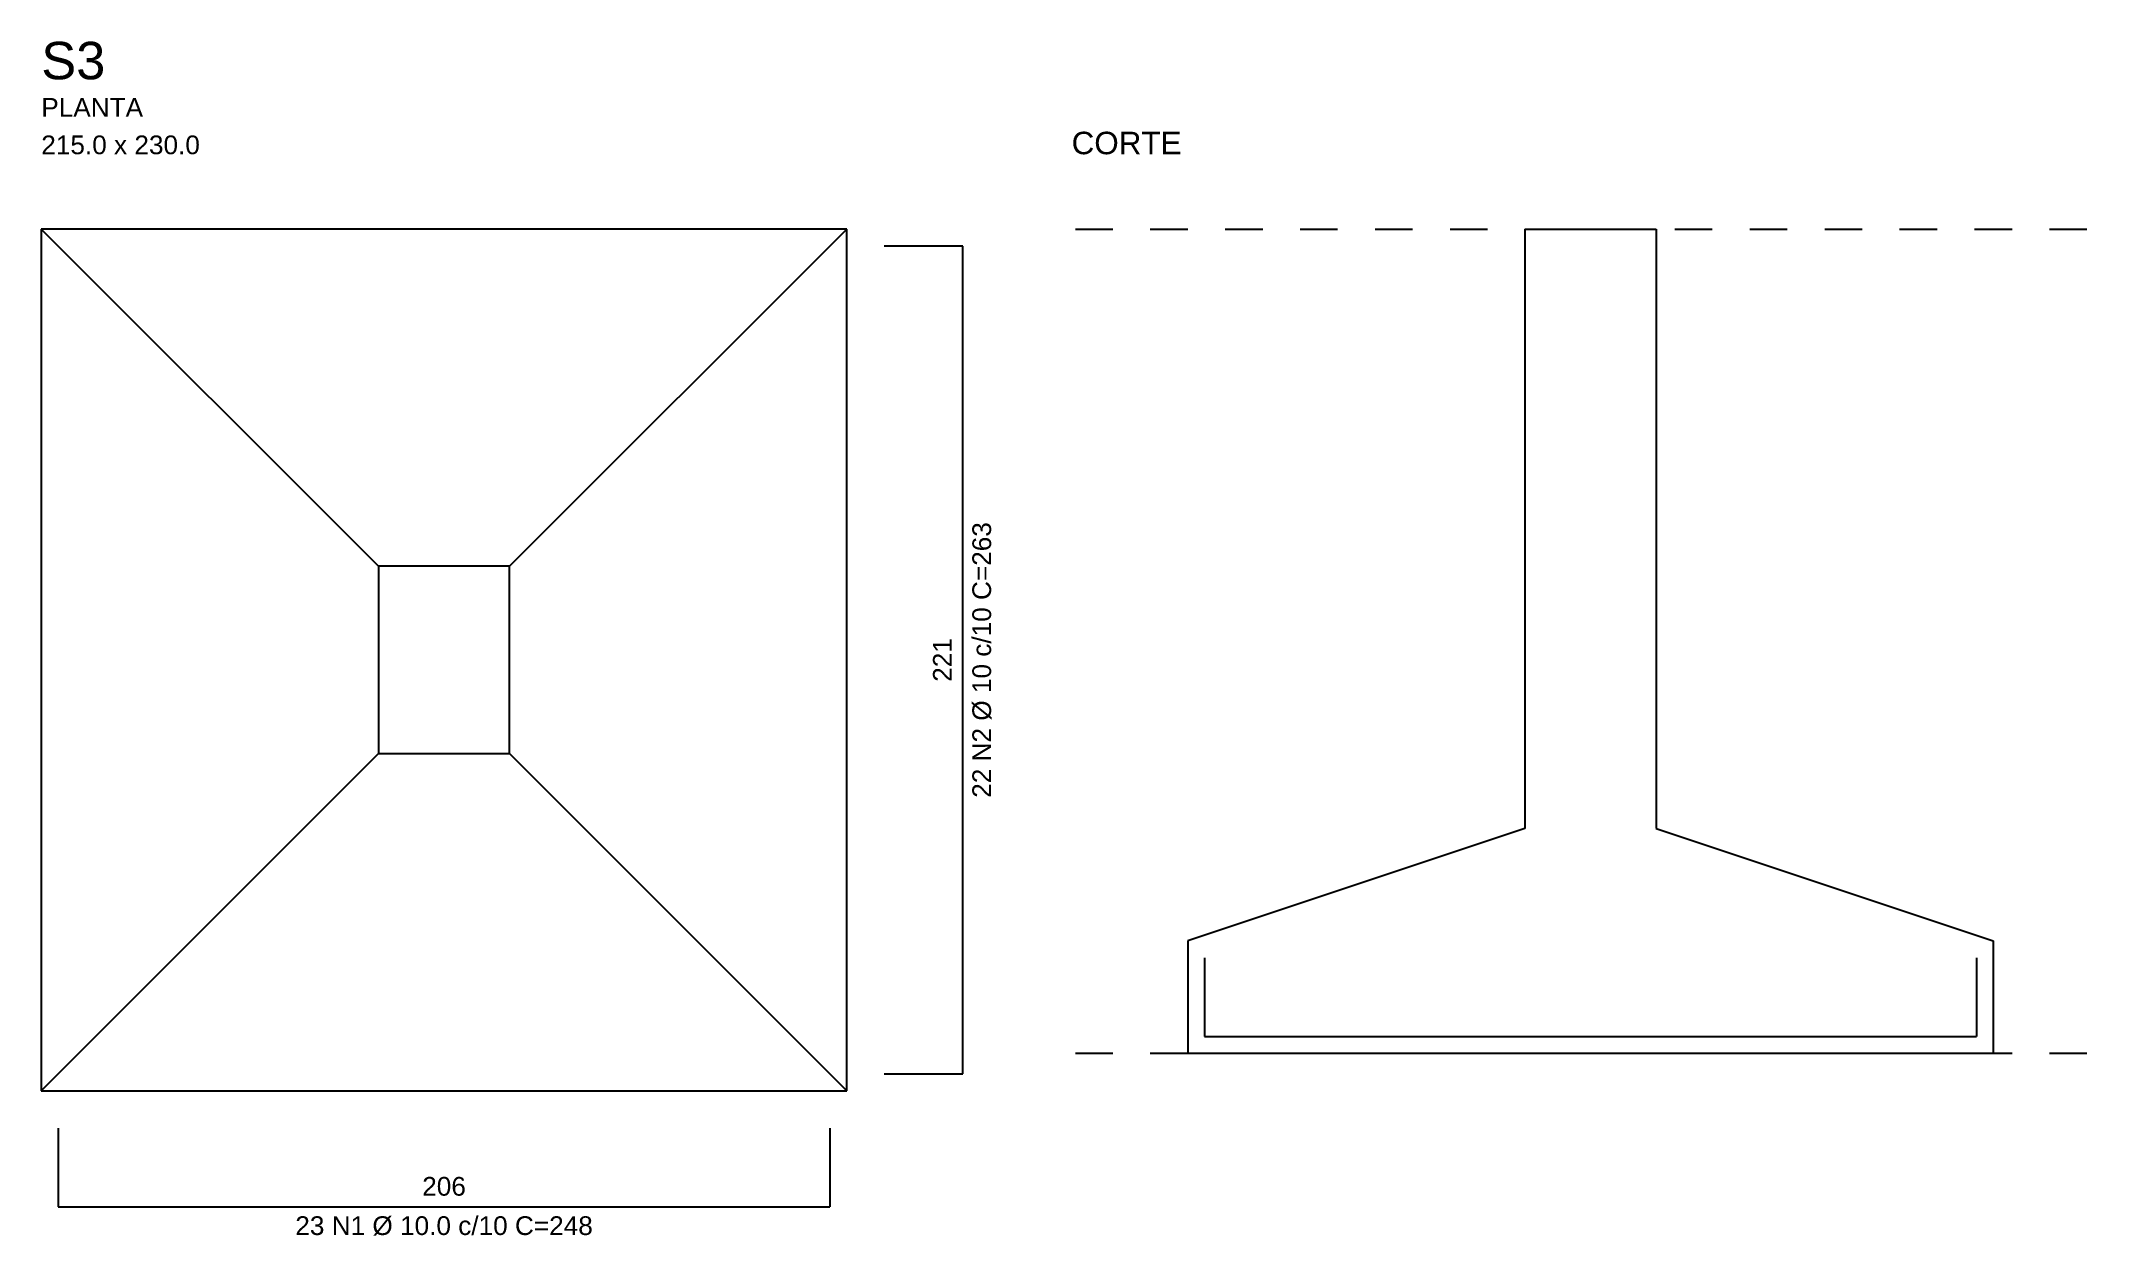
# Model space of a CAD drawing. Header units: metres. Extents: x 0 to 5.51, y -0.39 to 2.8.
import ezdxf
from ezdxf.enums import TextEntityAlignment as Align

# ---------------------------------------------------------------- set-up
doc = ezdxf.new("R2010")
doc.units = ezdxf.units.M
doc.linetypes.add('DOTTED', pattern=[0.05, 0, -0.05])
for name, color, linetype in [('STRUCT_FOOTING_0', 3, 'Continuous'), ('STRUCT_FOOTING_2', 3, 'DOTTED'), ('STRUCT_FOOTING_3', 5, 'Continuous')]:
    doc.layers.add(name, color=color, linetype=linetype)
doc.styles.add('Subtitle_01', font='Arial.ttf')
doc.styles.add('Title_01', font='Arial.ttf')

msp = doc.modelspace()

# ---------------------------------------------------------------- linework, layer by layer
at = {"layer": 'STRUCT_FOOTING_0'}
for p, q in [((2.15, 2.3), (0, 2.3)), ((0, 2.3), (0, 0)), ((0, 2.3), (0.9, 1.4)), ((2.15, 2.3), (1.25, 1.4)), ((2.15, 0), (2.15, 2.3)), ((3.96, 2.3), (4.31, 2.3)), ((3.96, 2.3), (3.96, 0.7)), ((4.31, 2.3), (4.31, 0.7)), ((1.25, 1.4), (0.9, 1.4)), ((0.9, 1.4), (0.9, 0.9)), ((1.25, 0.9), (1.25, 1.4)), ((0, 0), (0.9, 0.9)), ((0.9, 0.9), (1.25, 0.9)), ((2.15, 0), (1.25, 0.9)), ((3.96, 0.7), (3.06, 0.4)), ((4.31, 0.7), (5.21, 0.4)), ((3.06, 0.4), (3.06, 0.1)), ((5.21, 0.4), (5.21, 0.1)), ((3.06, 0.1), (5.21, 0.1)), ((0, 0), (2.15, 0))]:
    msp.add_line(p, q, dxfattribs=at)
at = {"layer": 'STRUCT_FOOTING_2'}
for p, q in [((2.76, 2.3), (5.51, 2.3)), ((2.76, 0.1), (5.51, 0.1))]:
    msp.add_line(p, q, dxfattribs=at)
at = {"layer": 'STRUCT_FOOTING_3'}
for p, q in [((2.46, 2.255), (2.25, 2.255)), ((2.46, 0.045), (2.46, 2.255)), ((3.105, 0.355), (3.105, 0.145)), ((5.165, 0.355), (5.165, 0.145)), ((3.105, 0.145), (5.165, 0.145)), ((2.25, 0.045), (2.46, 0.045)), ((0.045, -0.1), (0.045, -0.31)), ((2.105, -0.1), (2.105, -0.31)), ((0.045, -0.31), (2.105, -0.31))]:
    msp.add_line(p, q, dxfattribs=at)

# ---------------------------------------------------------------- texts
at = {"color": 3}
for s, height, style, p in [('S3', 0.1, 'Title_01', (0, 2.7)), ('PLANTA', 0.05, 'Subtitle_01', (0, 2.6)), ('215.0 x 230.0', 0.05, 'Subtitle_01', (0, 2.5)), ('CORTE', 0.06, 'Subtitle_01', (2.75, 2.5))]:
    msp.add_text(s, height=height, dxfattribs=dict(at, style=style)).set_placement(p)
at = {"color": 3, "style": 'Subtitle_01'}
msp.add_text('22 N2 %%C 10 c/10 C=263', height=0.05, rotation=90, dxfattribs=at).set_placement((2.485, 1.15), align=Align.TOP_CENTER)
msp.add_text('221', height=0.05, rotation=90, dxfattribs=at).set_placement((2.445, 1.15), align=Align.BOTTOM_CENTER)
msp.add_text('206', height=0.05, dxfattribs=at).set_placement((1.075, -0.295), align=Align.BOTTOM_CENTER)
msp.add_text('23 N1 %%C 10.0 c/10 C=248', height=0.05, dxfattribs=at).set_placement((1.075, -0.335), align=Align.TOP_CENTER)

doc.saveas('drawing.dxf')
